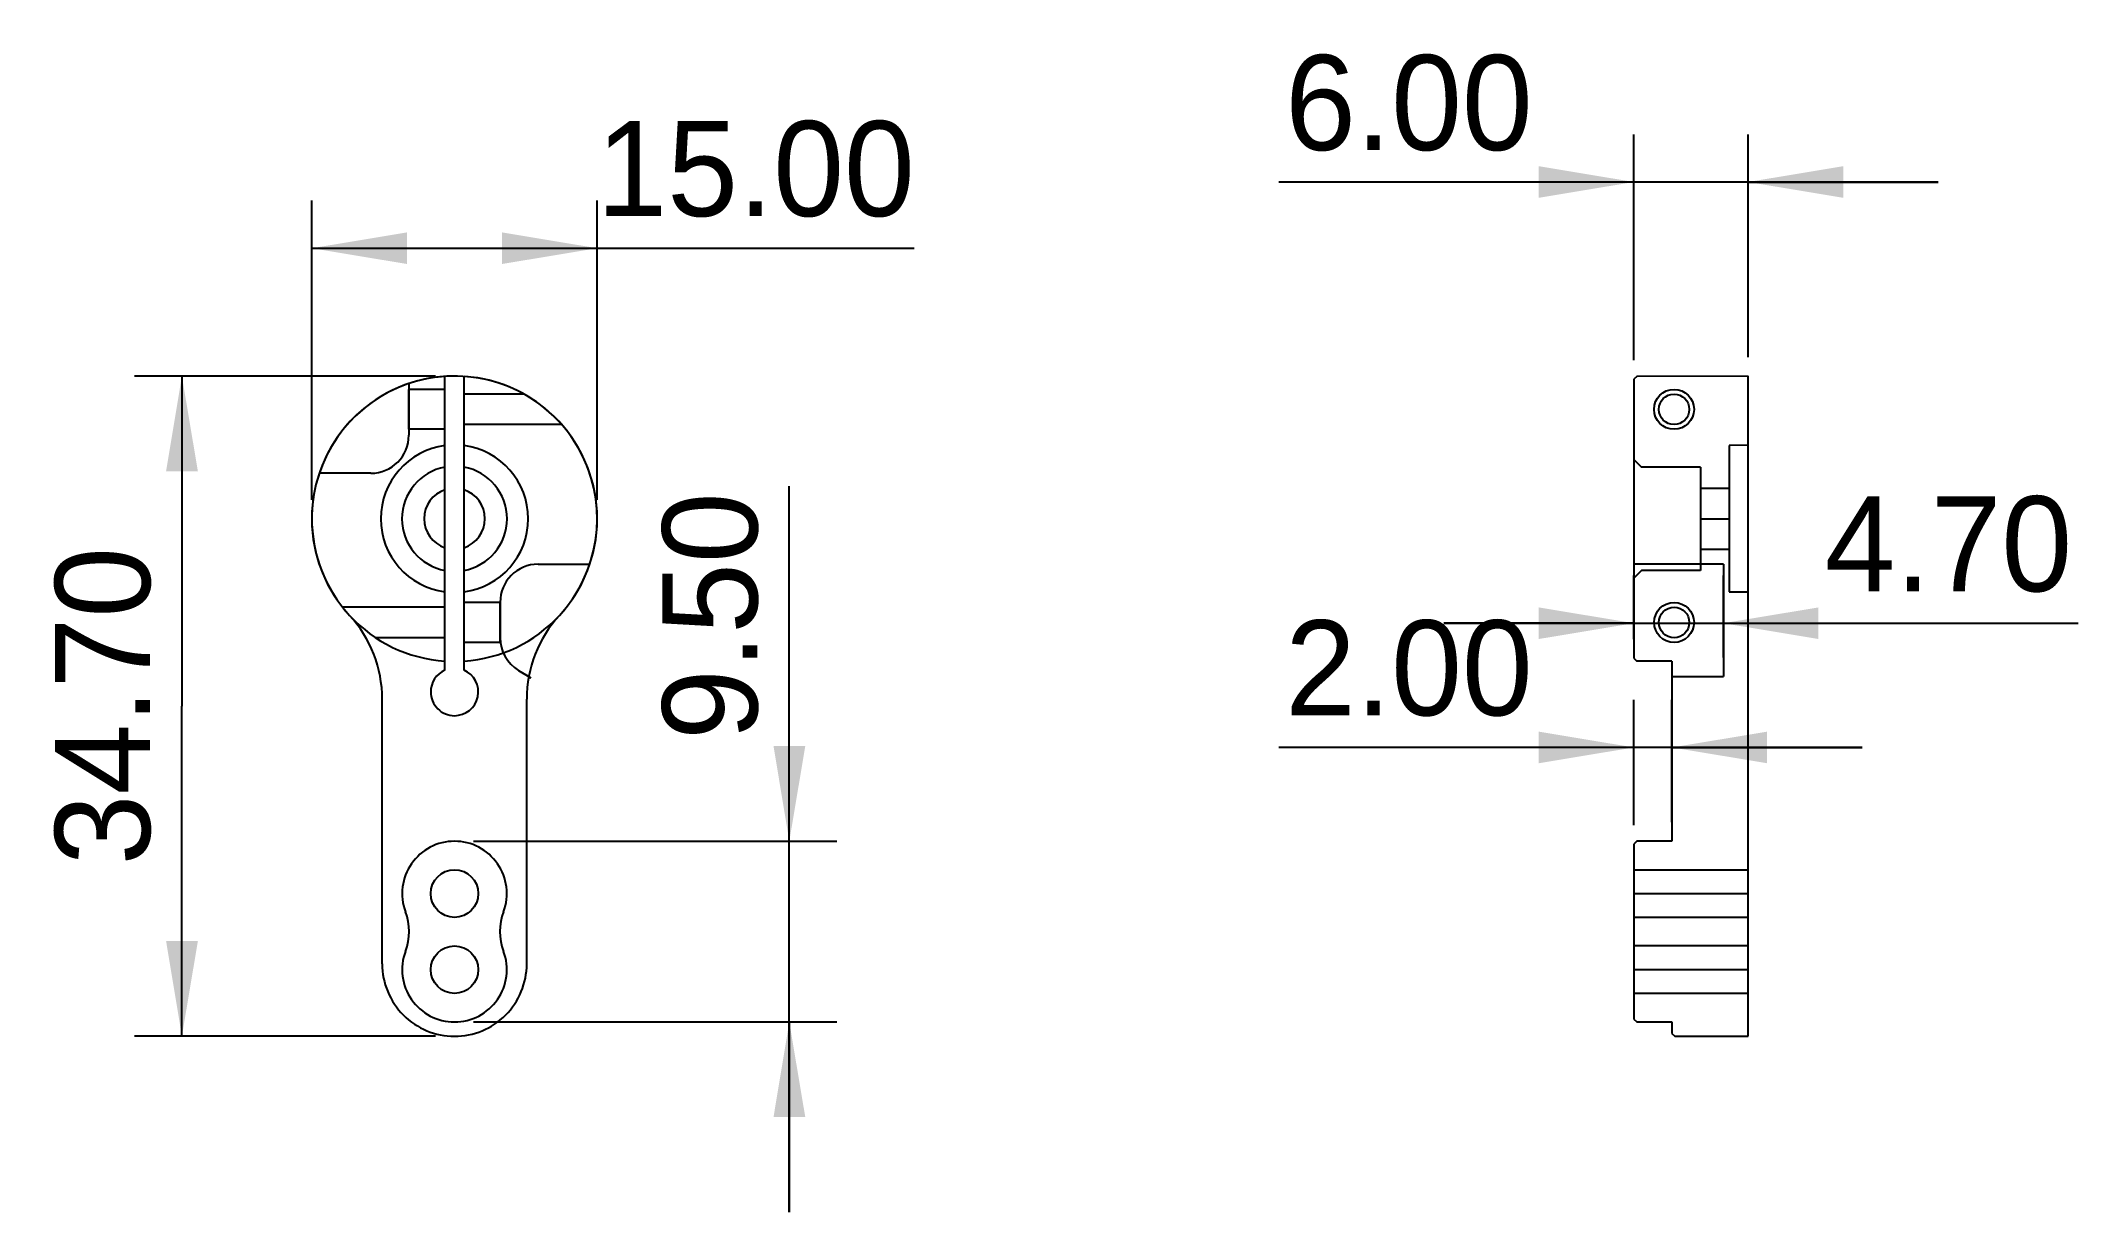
# Model space of a CAD drawing. Extents: x 45 to 152, y -216 to -155.
import ezdxf

# ---------------------------------------------------------------- set-up
doc = ezdxf.new("R2010")
doc.units = 0
doc.header["$MEASUREMENT"] = 0
doc.linetypes.add('dashed', pattern=[0])
doc.linetypes.add('solid', pattern=[0])
doc.layers.add('cm', color=1, linetype='solid')
doc.dimstyles.get("Standard").update_dxf_attribs({"dimtxt": 0.18, "dimasz": 0.18, "dimexe": 0.18, "dimexo": 0.0625, "dimgap": 0.09, "dimtad": 0, "dimtih": 1, "dimtoh": 1, "dimdec": 4, "dimzin": 0, "dimdsep": 46, "dimtxsty": 'Standard', "dimcen": 0.09, "dimadec": 0, "dimazin": 0, "dimtfac": 1, "dimtdec": 4, "dimtofl": 0, "dimtmove": 0, "dimatfit": 0, "dimfxl": 0, "dimtolj": 1, "dimtzin": 0, "dimarcsym": 0})

# ---------------------------------------------------------------- blocks, each defined once
blk = doc.blocks.new('*D')
at = {"layer": 'cm', "color": 5, "linetype": 'solid'}
for p, q in [((128.5, -171.72), (128.5, -159.85)), ((134.5, -171.56), (134.5, -159.85)), ((128.5, -162.35), (109.84, -162.35)), ((144.5, -162.35), (128.5, -162.35)), ((134.5, -162.35), (144.5, -162.35)), ((59, -179.05), (59, -163.33)), ((74, -179.05), (74, -163.33)), ((59, -165.83), (74, -165.83)), ((74, -165.83), (74, -165.83)), ((74, -165.83), (90.66, -165.83)), ((65.5, -172.55), (49.67, -172.55)), ((52.17, -172.55), (52.17, -189.9)), ((84.1, -197), (84.1, -178.34)), ((128.5, -186.38), (128.5, -183.04)), ((133.2, -187.34), (133.2, -183.04)), ((128.5, -185.54), (118.5, -185.54)), ((118.5, -185.54), (133.2, -185.54)), ((133.2, -185.54), (151.86, -185.54)), ((128.5, -196.15), (128.5, -189.57)), ((130.5, -196), (130.5, -189.57)), ((52.17, -207.25), (52.17, -189.9)), ((128.5, -192.07), (109.84, -192.07)), ((140.5, -192.07), (128.5, -192.07)), ((130.5, -192.07), (140.5, -192.07)), ((67.5, -197), (86.6, -197)), ((84.1, -216.5), (84.1, -197)), ((67.5, -206.5), (86.6, -206.5)), ((84.1, -206.5), (84.1, -216.5)), ((65.5, -207.25), (49.67, -207.25))]:
    blk.add_line(p, q, dxfattribs=at)
for points in [[(123.5, -163.18), (123.5, -161.52), (128.5, -162.35)], [(139.5, -161.52), (139.5, -163.18), (134.5, -162.35)], [(64, -165), (64, -166.66), (59, -165.83)], [(69, -166.66), (69, -165), (74, -165.83)], [(53.01, -177.55), (51.34, -177.55), (52.17, -172.55)], [(123.5, -186.37), (123.5, -184.71), (128.5, -185.54)], [(138.2, -184.71), (138.2, -186.37), (133.2, -185.54)], [(123.5, -192.9), (123.5, -191.24), (128.5, -192.07)], [(135.5, -191.24), (135.5, -192.9), (130.5, -192.07)], [(83.27, -192), (84.94, -192), (84.1, -197)], [(51.34, -202.25), (53.01, -202.25), (52.17, -207.25)], [(84.94, -211.5), (83.27, -211.5), (84.1, -206.5)]]:
    blk.add_solid(points, dxfattribs=at)
at = {"layer": 'cm', "color": 5, "linetype": 'solid', "char_height": 5, "attachment_point": 5}
for s, insert in [('{\\H5.000000;6.00}', (116.67, -158.21)), ('{\\H5.000000;15.00}', (82.33, -161.68)), ('{\\H5.000000;4.70}', (145.03, -181.4)), ('{\\H5.000000;2.00}', (116.67, -187.92))]:
    blk.add_mtext(s, dxfattribs=dict(at, insert=insert))
at = {"layer": 'cm', "color": 5, "linetype": 'solid', "char_height": 5, "attachment_point": 5, "rotation": 90}
for s, insert in [('{\\H5.000000;9.50}', (79.96, -185.17)), ('{\\H5.000000;34.70}', (48.03, -189.9))]:
    blk.add_mtext(s, dxfattribs=dict(at, insert=insert))

msp = doc.modelspace()

# ---------------------------------------------------------------- linework, layer by layer
at = {"layer": 'cm', "color": 5, "linetype": 'solid'}
for p, q in [((64.1, -172.944, -4.7), (64.1, -175.661, -4.7)), ((66, -188.004), (66, -172.567)), ((67, -188.004), (67, -172.567)), ((128.65, -172.567), (128.5, -172.717)), ((128.5, -172.717), (128.5, -187.383)), ((134.5, -172.561), (128.65, -172.567)), ((134.5, -207.25), (134.5, -172.55)), ((62.1, -177.661, -4.7), (59.391, -177.661, -4.7)), ((70.9, -182.439, -4.7), (73.609, -182.439, -4.7)), ((133.2, -182.439), (128.5, -182.439)), ((133.2, -182.439), (133.2, -188.343)), ((68.9, -186.305, -4.7), (68.9, -184.439, -4.7)), ((68.9, -186.305, -4.7), (68.9, -184.439, -4.7)), ((128.5, -187.383), (128.65, -187.533)), ((69.873, -188.021, -4.7), (70.41, -188.343, -4.7)), ((69.873, -188.021, -4.7), (70.52, -188.408, -4.7)), ((130.5, -187.533), (128.65, -187.533)), ((130.5, -187.533), (130.5, -197)), ((130.5, -188.343), (133.2, -188.343)), ((62.7, -203.448, -6), (62.7, -189.532, -6)), ((62.7, -203.448, -6), (62.7, -189.532, -6)), ((70.3, -203.45, -6), (70.3, -189.532, -6)), ((70.3, -203.45, -6), (70.3, -189.532, -6)), ((128.65, -197), (128.5, -197.15)), ((130.5, -197), (128.65, -197)), ((128.5, -197.15), (128.5, -206.35)), ((128.5, -199.75), (134.5, -199.75)), ((128.5, -203.75), (134.5, -203.75)), ((128.5, -206.35), (128.65, -206.5)), ((128.65, -206.5), (130.5, -206.5)), ((130.5, -206.5), (130.5, -207.1)), ((130.5, -207.1), (130.65, -207.25)), ((130.65, -207.25), (134.5, -207.25))]:
    msp.add_line(p, q, dxfattribs=at)
at = {"layer": 'cm', "color": 5, "linetype": 'dashed'}
for p, q in [((66, -173.249), (64.1, -173.249)), ((70.152, -173.499), (67, -173.499)), ((66, -175.349), (64.1, -175.349)), ((72.134, -175.099), (67, -175.099)), ((134.5, -176.175), (133.5, -176.207)), ((133.5, -176.207), (133.5, -183.893)), ((128.5, -176.93), (128.9, -177.336)), ((132, -177.336), (128.9, -177.336)), ((132, -177.336), (132, -182.764)), ((132, -178.45), (133.5, -178.45)), ((132, -180.05), (133.5, -180.05)), ((132, -181.65), (133.5, -181.65)), ((128.9, -182.764), (128.5, -183.17)), ((132, -182.764), (128.9, -182.764)), ((133.5, -183.893), (134.5, -183.893)), ((66, -184.7), (60.615, -184.7)), ((68.9, -184.45), (67, -184.45)), ((66, -186.3), (62.354, -186.3)), ((68.9, -186.55), (67, -186.55)), ((128.5, -198.5), (134.5, -198.5)), ((134.5, -201), (128.5, -201)), ((134.5, -202.5), (128.5, -202.5)), ((134.5, -205), (128.5, -205))]:
    msp.add_line(p, q, dxfattribs=at)
at = {"layer": 'cm', "color": 5, "linetype": 'solid', "extrusion": (1, 0, 0)}
for centre, radius in [((-174.299, -2.109, 64.1), 1.05), ((-174.299, -2.109, 64.1), 1.05), ((-174.299, -2.109, 64.1), 0.8), ((-174.299, -2.109, 64.1), 0.8), ((-185.5, -2.111, 68.9), 1.05), ((-185.5, -2.111, 68.9), 1.05), ((-185.5, -2.111, 68.9), 0.8), ((-185.5, -2.111, 68.9), 0.8)]:
    msp.add_circle(centre, radius, dxfattribs=at)
at = {"layer": 'cm', "color": 5, "linetype": 'dashed'}
msp.add_circle((130.609, -174.299), 1.05, dxfattribs=at)
at = {"layer": 'cm', "color": 5, "linetype": 'solid'}
for centre, radius in [((130.609, -174.299), 0.8), ((130.611, -185.5), 1.05), ((130.611, -185.5), 0.8), ((66.5, -199.75, -6), 1.25), ((66.5, -199.75, -6), 1.25), ((66.5, -203.75, -6), 1.25), ((66.5, -203.75, -6), 1.25)]:
    msp.add_circle(centre, radius, dxfattribs=at)
for centre, radius, start, end in [((66.5, -180.05, -6), 7.5, 93.09858, 222.6324), ((66.5, -180.05, -6), 7.5, 93.09858, 222.6324), ((66.5, -180.05), 7.5, 93.82255, 266.17745), ((66.5, -180.05, -6), 7.5, 317.36762, 453.09858), ((66.5, -180.05, -6), 7.5, 317.36762, 453.09858), ((66.5, -180.05), 7.5, 273.82255, 446.17745), ((62.1, -175.661, -4.7), 2, 270, 360), ((62.1, -175.661, -4.7), 2, 270, 360), ((66.5, -180.05), 2.76, 100.4373, 259.5627), ((66.5, -180.05), 2.76, 280.4373, 439.5627), ((66.5, -180.05), 1.6, 108.20996, 251.79004), ((66.5, -180.05), 1.6, 288.20996, 431.79004), ((70.9, -184.439, -4.7), 2, 90, 180), ((70.9, -184.439, -4.7), 2, 90, 180), ((56.2, -189.532, -6), 6.5, 360, 402.6324), ((56.2, -189.532, -6), 6.5, 360, 402.6324), ((76.8, -189.532, -6), 6.5, 137.36762, 180), ((76.8, -189.532, -6), 6.5, 137.36762, 180), ((70.9, -186.305, -4.7), 2, 180, 239.10633), ((70.9, -186.305, -4.7), 2, 180, 239.10633), ((66.5, -189.15), 1.25, 113.57818, 179.99992), ((66.5, -189.15), 1.25, 270, 426.42182), ((66.5, -189.15), 1.25, 179.99992, 270), ((66.5, -199.75, -6), 2.75, 90, 200.35441), ((66.5, -199.75, -6), 2.75, 90, 200.35441), ((66.5, -199.75, -6), 2.75, 339.64559, 450), ((66.5, -199.75, -6), 2.75, 339.64559, 450), ((61.109, -201.75, -6), 3, 339.64559, 380.35441), ((61.109, -201.75, -6), 3, 339.64559, 380.35441), ((71.891, -201.75, -6), 3, 159.64559, 200.35441), ((71.891, -201.75, -6), 3, 159.64559, 200.35441), ((66.5, -203.45, -6), 3.8, 179.96369, 269.98183), ((66.5, -203.45, -6), 3.8, 179.96369, 269.98183), ((66.5, -203.75, -6), 2.75, 159.64559, 270), ((66.5, -203.75, -6), 2.75, 159.64559, 270), ((66.5, -203.45, -6), 3.8, 269.98183, 360), ((66.5, -203.45, -6), 3.8, 269.98183, 360), ((66.5, -203.75, -6), 2.75, 270, 380.35441), ((66.5, -203.75, -6), 2.75, 270, 380.35441)]:
    msp.add_arc(centre, radius, start, end, dxfattribs=at)
at = {"layer": 'cm', "color": 5, "linetype": 'dashed'}
for start, end in [(97.41367, 262.58633), (277.41367, 442.58633)]:
    msp.add_arc((66.5, -180.05, -6), 3.875, start, end, dxfattribs=at)

# ---------------------------------------------------------------- dimensions: what is measured, and where the dimension line sits
at = {"layer": 'cm', "color": 5, "linetype": 'solid'}
dim = msp.add_linear_dim(base=(48.031, -189.9), p1=(66.5, -172.55, -6), p2=(66.499, -207.25, -6), angle=90, dimstyle='Standard', override={"dimtxt": 5, "dimasz": 5, "dimexe": 2.5, "dimexo": 1, "dimtad": 1, "dimtih": 0, "dimtoh": 0, "dimdec": 2, "dimzin": 1, "dimtp": 0.05, "dimtm": 0.05, "dimtfac": 0.75, "dimtdec": 2, "dimtix": 1, "dimtzin": 1}, dxfattribs=at)
dim.commit()
dim.dimension.update_dxf_attribs({"geometry": '*D', "text_midpoint": (48.031, -189.9), "text_rotation": 90})
dim = msp.add_aligned_dim(p1=(66.5, -197, -6), p2=(66.5, -206.5, -6), distance=13.461, dimstyle='Standard', override={"dimtxt": 5, "dimasz": 5, "dimexe": 2.5, "dimexo": 1, "dimtad": 1, "dimtih": 0, "dimtoh": 0, "dimdec": 2, "dimzin": 1, "dimtp": 0.05, "dimtm": 0.05, "dimtfac": 0.75, "dimtdec": 2, "dimtix": 1, "dimtzin": 1}, dxfattribs=at)
dim.commit()
dim.dimension.update_dxf_attribs({"geometry": '*D', "text_midpoint": (79.961, -185.172), "text_rotation": 90})
dim = msp.add_aligned_dim(p1=(59, -180.05), p2=(74, -180.05), distance=18.365, dimstyle='Standard', override={"dimtxt": 5, "dimasz": 5, "dimexe": 2.5, "dimexo": 1, "dimtad": 1, "dimdec": 2, "dimzin": 1, "dimtp": 0.05, "dimtm": 0.05, "dimtfac": 0.75, "dimtdec": 2, "dimtix": 1, "dimtzin": 1}, dxfattribs=at)
dim.commit()
dim.dimension.update_dxf_attribs({"geometry": '*D', "text_midpoint": (82.329, -161.685)})
for base, p1, p2, middle in [((116.671, -158.207), (128.5, -172.717), (134.5, -172.561), (116.671, -158.207)), ((116.671, -187.924), (130.5, -197), (128.5, -197.15), (116.671, -187.924)), ((145.028, -181.396), (128.5, -187.383), (133.2, -188.343), (145.028, -181.396))]:
    dim = msp.add_linear_dim(base=base, p1=p1, p2=p2, dimstyle='Standard', override={"dimtxt": 5, "dimasz": 5, "dimexe": 2.5, "dimexo": 1, "dimtad": 1, "dimdec": 2, "dimzin": 1, "dimtp": 0.05, "dimtm": 0.05, "dimtfac": 0.75, "dimtdec": 2, "dimtix": 1, "dimtzin": 1}, dxfattribs=at)
    dim.commit()
    dim.dimension.update_dxf_attribs({"geometry": '*D', "text_midpoint": middle})

doc.saveas('drawing.dxf')
